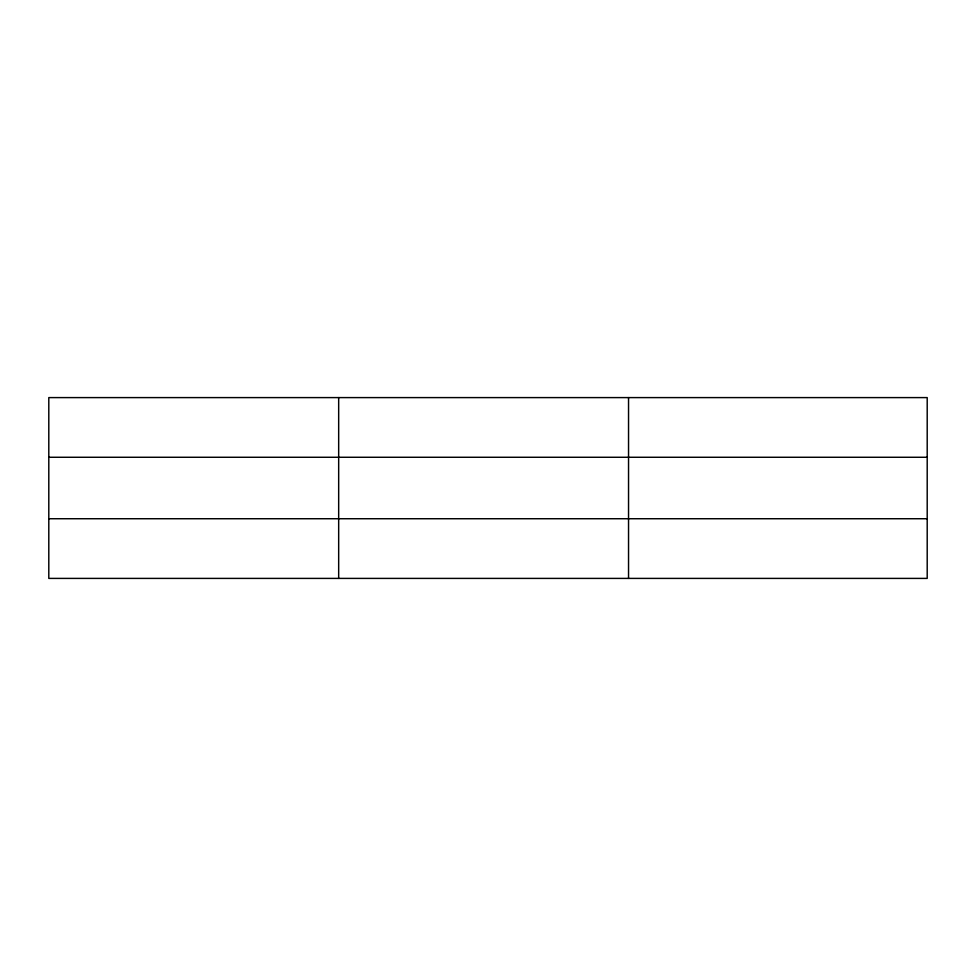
<?xml version="1.0" encoding="UTF-8"?>
<svg xmlns="http://www.w3.org/2000/svg" width="976" height="976" viewBox="0 0 976 976"><rect width="100%" height="100%" fill="white"/><g stroke="black" fill="none" stroke-linecap="round" stroke-linejoin="round"><path stroke-width="1.46" d="M338.672 397.598L338.672 578.402M628.544 397.598L628.544 578.402M927.2 457.268L927.2 397.598L48.8 397.598L48.8 578.402L927.2 578.402L927.2 457.268L48.8 457.268M48.8 518.732L927.2 518.732"/></g></svg>
